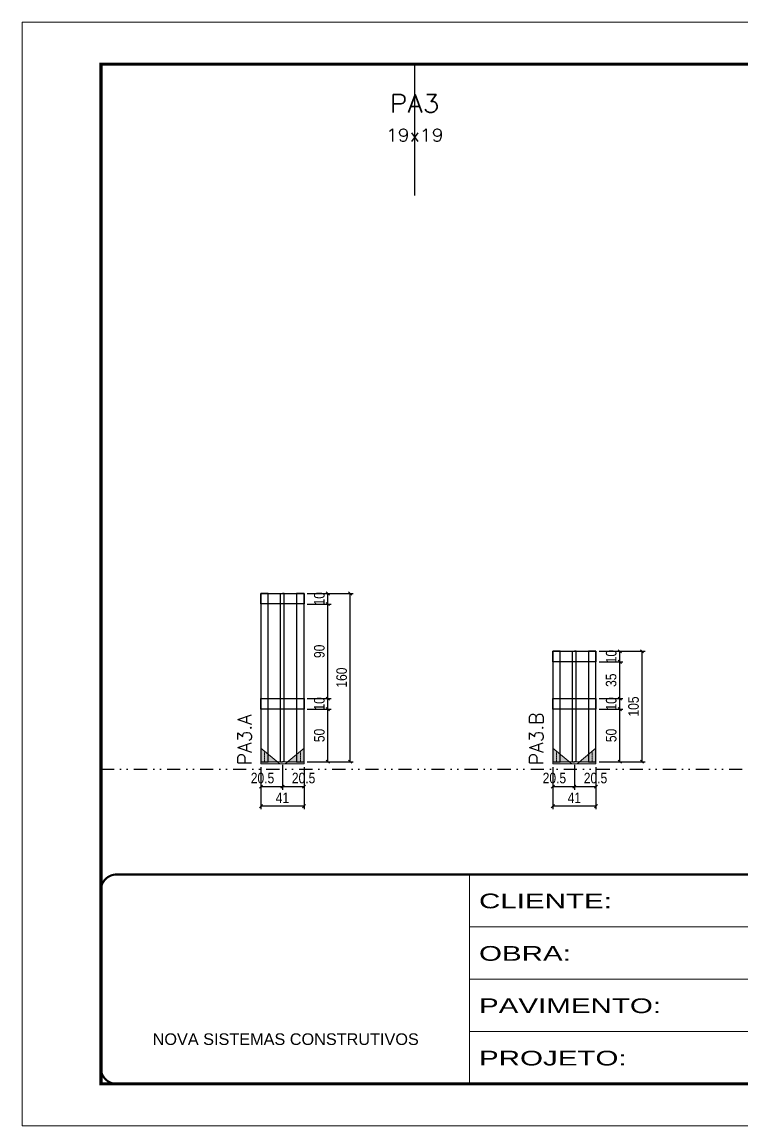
# Model space of a CAD drawing. Extents: x 14400 to 27878, y -21631 to 6985.
# Drawn here: x 15985 to 16670, y -13591 to -12541 of the extents above; entities that cross this region are included whole.
import ezdxf
from ezdxf.enums import TextEntityAlignment as Align

# ---------------------------------------------------------------- set-up
doc = ezdxf.new("R2010")
doc.units = 0
for name, pattern in [('CONTINUO', [0]), ('DASHED', [0.75, 0.5, -0.25]), ('DIVIDE2', [0.625, 0.25, -0.125, 0, -0.125, 0, -0.125]), ('HIDDEN', [0.375, 0.25, -0.125])]:
    doc.linetypes.add(name, pattern=pattern)
for name, color, linetype in [('COTA', 241, 'Continuous'), ('Nível', 160, 'Continuous'), ('SARR_2.2x10', 60, 'Continuous'), ('SARR_3.5x7', 81, 'Continuous'), ('SARR_7x7', 40, 'Continuous'), ('Texto de Titulo', 7, 'Continuous'), ('Texto Qtd Sarr', 242, 'Continuous')]:
    doc.layers.add(name, color=color, linetype=linetype)
for name, color, linetype, lineweight in [('Folhas', 255, 'Continuous', 9), ('Madeira', 126, 'Continuous', 18), ('Sarr 2.2x7', 40, 'Continuous', 9), ('SARRAFO DE PRESSAO', 251, 'DASHED', 9), ('Texto Seção', 7, 'Continuous', 15)]:
    doc.layers.add(name, color=color, linetype=linetype, lineweight=lineweight)
doc.styles.add('ARIAL', font='arial.ttf')
doc.styles.add('COTA TECNICA', font='techl___.ttf', dxfattribs={"height": 10})
doc.styles.add('REGUA-120', font='ROMANS.shx', dxfattribs={"height": 15})
doc.styles.add('ROMANS', font='romans.shx')
doc.styles.add('Tecnologia', font='')
doc.styles.get('Tecnologia').set_extended_font_data('Forgotten Futurist')
doc.dimstyles.new('PAINEL', dxfattribs={"dimtxt": 10, "dimasz": 3, "dimexe": 3, "dimexo": 3, "dimgap": 3, "dimtad": 1, "dimdec": 1, "dimzin": 12, "dimdsep": 46, "dimtxsty": 'COTA TECNICA', "dimblk1": 'OBLIQUE', "dimblk2": 'OBLIQUE', "dimsah": 1, "dimcen": 0.9, "dimclrd": 4, "dimclre": 4, "dimclrt": 240, "dimadec": 1, "dimazin": 3, "dimtfac": 1, "dimtdec": 1, "dimtmove": 0, "dimatfit": 3, "dimfxl": 1, "dimtolj": 1, "dimtzin": 12, "dimarcsym": 0})

# ---------------------------------------------------------------- blocks, each defined once
blk = doc.blocks.new('9999999999')
at = {"color": 30, "linetype": 'CONTINUO'}
for p, q in [((98564.6, 34230.2), (98564.6, 34429.4)), ((98564.6, 34379.6), (99584, 34379.6)), ((98564.6, 34329.8), (99488, 34329.8)), ((98564.6, 34280), (99488, 34280))]:
    blk.add_line(p, q, dxfattribs=at)
at = {"color": 30, "linetype": 'CONTINUO', "const_width": 2}
blk.add_lwpolyline([(99584, 34230.2), (99584, 34414.4, 0.414214), (99569, 34429.4), (98229, 34429.4, 0.414214), (98214, 34414.4), (98214, 34245.2, 0.414214), (98229, 34230.2), (99584, 34230.2)], format="xyb", dxfattribs=at)
at = {"layer": 'Folhas'}
blk.add_lwpolyline([(98139, 34190.2), (99624, 34190.2), (99624, 35240.2), (98139, 35240.2)], close=True, dxfattribs=at)
at = {"layer": 'Folhas', "color": 30, "const_width": 3}
blk.add_lwpolyline([(98214, 34230.2), (99584, 34230.2), (99584, 35200.2), (98214, 35200.2)], close=True, dxfattribs=at)
at = {"color": 7, "linetype": 'Continuous', "ltscale": 5, "style": 'ARIAL'}
blk.add_text('NOVA SISTEMAS CONSTRUTIVOS', height=11.059, dxfattribs=at).set_placement((98263.2, 34267.2))
at = {"layer": 'Folhas', "color": 7, "style": 'Tecnologia', "width": 1.5}
for s, p in [('CLIENTE:', (98573.7, 34397.2)), ('OBRA:', (98573.7, 34347.3)), ('PAVIMENTO:', (98573.7, 34297.5)), ('PROJETO:', (98573.7, 34247.7))]:
    blk.add_text(s, height=14, dxfattribs=at).set_placement(p)
blk = doc.blocks.new('titulo1')
at = {"layer": 'Defpoints', "color": 252, "linetype": 'HIDDEN', "ltscale": 2}
blk.add_line((0, 0), (0, 125), dxfattribs=at)
at = {"layer": 'Defpoints', "style": 'ROMANS', "oblique": 15}
blk.add_attdef('FOLHA', text='', height=10, dxfattribs=at).set_placement((0, 15.6), align=Align.MIDDLE_CENTER)
at = {"layer": 'Texto Qtd Sarr', "color": 3, "style": 'ROMANS', "oblique": 15}
for tag, height, p in [('TITULO', 17, (0, 71.4)), ('SEÇÃO', 12, (0, 41.5))]:
    blk.add_attdef(tag, text='', height=height, dxfattribs=at).set_placement(p, align=Align.MIDDLE_CENTER)
blk = doc.blocks.new('_Oblique')
at = {"color": 0, "linetype": 'ByBlock', "lineweight": -2}
blk.add_line((-0.5, -0.5), (0.5, 0.5), dxfattribs=at)
blk = doc.blocks.new('*D2221')
at = {"layer": 'COTA', "color": 4, "lineweight": -2, "transparency": 16777216}
for p, q in [((16489.9, -13249.8), (16489.9, -13289.9)), ((16530.9, -13249.8), (16530.9, -13289.9)), ((16530.9, -13286.9), (16489.9, -13286.9))]:
    blk.add_line(p, q, dxfattribs=at)
at = {"layer": 'Defpoints', "color": 0, "transparency": 16777216}
for p in [(16489.9, -13246.8), (16530.9, -13246.8), (16489.9, -13286.9)]:
    blk.add_point(p, dxfattribs=at)
at = {"layer": 'COTA', "color": 4, "lineweight": -2, "transparency": 16777216, "xscale": 3, "yscale": 3, "zscale": 3, "rotation": 180}
blk.add_blockref('_Oblique', (16489.9, -13286.9), dxfattribs=at)
at = {"layer": 'COTA', "color": 4, "lineweight": -2, "transparency": 16777216, "xscale": 3, "yscale": 3, "zscale": 3}
blk.add_blockref('_Oblique', (16530.9, -13286.9), dxfattribs=at)
at = {"layer": 'COTA', "color": 240, "transparency": 16777216, "insert": (16510.4, -13278.9), "char_height": 10, "attachment_point": 5, "style": 'COTA TECNICA'}
blk.add_mtext('\\A1;41', dxfattribs=at)
blk = doc.blocks.new('*D2222')
at = {"layer": 'COTA', "color": 4, "lineweight": -2, "transparency": 16777216}
for p, q in [((16533.9, -13194.6), (16556.6, -13194.6)), ((16553.6, -13244.6), (16553.6, -13194.6)), ((16533.9, -13244.6), (16556.6, -13244.6))]:
    blk.add_line(p, q, dxfattribs=at)
at = {"layer": 'Defpoints', "color": 0, "transparency": 16777216}
for p in [(16530.9, -13194.6), (16553.6, -13194.6), (16530.9, -13244.6)]:
    blk.add_point(p, dxfattribs=at)
at = {"layer": 'COTA', "color": 4, "lineweight": -2, "transparency": 16777216, "xscale": 3, "yscale": 3, "zscale": 3}
for p, rotation in [((16553.6, -13194.6), 90), ((16553.6, -13244.6), 270)]:
    blk.add_blockref('_Oblique', p, dxfattribs=dict(at, rotation=rotation))
at = {"layer": 'COTA', "color": 240, "transparency": 16777216, "insert": (16545.5, -13219.6), "char_height": 10, "attachment_point": 5, "rotation": 90, "style": 'COTA TECNICA'}
blk.add_mtext('\\A1;50', dxfattribs=at)
blk = doc.blocks.new('*D2223')
at = {"layer": 'COTA', "color": 4, "lineweight": -2, "transparency": 16777216}
for p, q in [((16533.9, -13184.6), (16556.6, -13184.6)), ((16553.6, -13194.6), (16553.6, -13184.6)), ((16533.9, -13194.6), (16556.6, -13194.6))]:
    blk.add_line(p, q, dxfattribs=at)
at = {"layer": 'Defpoints', "color": 0, "transparency": 16777216}
for p in [(16530.9, -13184.6), (16553.6, -13184.6), (16530.9, -13194.6)]:
    blk.add_point(p, dxfattribs=at)
at = {"layer": 'COTA', "color": 4, "lineweight": -2, "transparency": 16777216, "xscale": 3, "yscale": 3, "zscale": 3}
for p, rotation in [((16553.6, -13184.6), 90), ((16553.6, -13194.6), 270)]:
    blk.add_blockref('_Oblique', p, dxfattribs=dict(at, rotation=rotation))
at = {"layer": 'COTA', "color": 240, "transparency": 16777216, "insert": (16545.5, -13189.6), "char_height": 10, "attachment_point": 5, "rotation": 90, "style": 'COTA TECNICA'}
blk.add_mtext('\\A1;10', dxfattribs=at)
blk = doc.blocks.new('*D2224')
at = {"layer": 'COTA', "color": 4, "lineweight": -2, "transparency": 16777216}
for p, q in [((16533.9, -13149.6), (16556.6, -13149.6)), ((16553.6, -13184.6), (16553.6, -13149.6)), ((16533.9, -13184.6), (16556.6, -13184.6))]:
    blk.add_line(p, q, dxfattribs=at)
at = {"layer": 'Defpoints', "color": 0, "transparency": 16777216}
for p in [(16530.9, -13149.6), (16553.6, -13149.6), (16530.9, -13184.6)]:
    blk.add_point(p, dxfattribs=at)
at = {"layer": 'COTA', "color": 4, "lineweight": -2, "transparency": 16777216, "xscale": 3, "yscale": 3, "zscale": 3}
for p, rotation in [((16553.6, -13149.6), 90), ((16553.6, -13184.6), 270)]:
    blk.add_blockref('_Oblique', p, dxfattribs=dict(at, rotation=rotation))
at = {"layer": 'COTA', "color": 240, "transparency": 16777216, "insert": (16545.4, -13167.1), "char_height": 10, "attachment_point": 5, "rotation": 90, "style": 'COTA TECNICA'}
blk.add_mtext('\\A1;35', dxfattribs=at)
blk = doc.blocks.new('*D2225')
at = {"layer": 'COTA', "color": 4, "lineweight": -2, "transparency": 16777216}
for p, q in [((16533.9, -13139.6), (16556.6, -13139.6)), ((16553.6, -13149.6), (16553.6, -13139.6)), ((16533.9, -13149.6), (16556.6, -13149.6))]:
    blk.add_line(p, q, dxfattribs=at)
at = {"layer": 'Defpoints', "color": 0, "transparency": 16777216}
for p in [(16530.9, -13139.6), (16553.6, -13139.6), (16530.9, -13149.6)]:
    blk.add_point(p, dxfattribs=at)
at = {"layer": 'COTA', "color": 4, "lineweight": -2, "transparency": 16777216, "xscale": 3, "yscale": 3, "zscale": 3}
for p, rotation in [((16553.6, -13139.6), 90), ((16553.6, -13149.6), 270)]:
    blk.add_blockref('_Oblique', p, dxfattribs=dict(at, rotation=rotation))
at = {"layer": 'COTA', "color": 240, "transparency": 16777216, "insert": (16545.5, -13144.6), "char_height": 10, "attachment_point": 5, "rotation": 90, "style": 'COTA TECNICA'}
blk.add_mtext('\\A1;10', dxfattribs=at)
blk = doc.blocks.new('*D2226')
at = {"layer": 'COTA', "color": 4, "lineweight": -2, "transparency": 16777216}
for p, q in [((16533.9, -13139.6), (16577.8, -13139.6)), ((16574.8, -13244.6), (16574.8, -13139.6)), ((16533.9, -13244.6), (16577.8, -13244.6))]:
    blk.add_line(p, q, dxfattribs=at)
at = {"layer": 'Defpoints', "color": 0, "transparency": 16777216}
for p in [(16530.9, -13139.6), (16574.8, -13139.6), (16530.9, -13244.6)]:
    blk.add_point(p, dxfattribs=at)
at = {"layer": 'COTA', "color": 4, "lineweight": -2, "transparency": 16777216, "xscale": 3, "yscale": 3, "zscale": 3}
for p, rotation in [((16574.8, -13139.6), 90), ((16574.8, -13244.6), 270)]:
    blk.add_blockref('_Oblique', p, dxfattribs=dict(at, rotation=rotation))
at = {"layer": 'COTA', "color": 240, "transparency": 16777216, "insert": (16566.7, -13192.1), "char_height": 10, "attachment_point": 5, "rotation": 90, "style": 'COTA TECNICA'}
blk.add_mtext('\\A1;105', dxfattribs=at)
blk = doc.blocks.new('*D2227')
at = {"layer": 'COTA', "color": 4, "lineweight": -2, "transparency": 16777216}
for p, q in [((16489.9, -13249.8), (16489.9, -13271.3)), ((16510.4, -13247.6), (16510.4, -13271.3)), ((16489.9, -13268.3), (16510.4, -13268.3))]:
    blk.add_line(p, q, dxfattribs=at)
at = {"layer": 'Defpoints', "color": 0, "transparency": 16777216}
for p in [(16489.9, -13246.8), (16510.4, -13244.6), (16510.4, -13268.3)]:
    blk.add_point(p, dxfattribs=at)
at = {"layer": 'COTA', "color": 4, "lineweight": -2, "transparency": 16777216, "xscale": 3, "yscale": 3, "zscale": 3, "rotation": 180}
blk.add_blockref('_Oblique', (16489.9, -13268.3), dxfattribs=at)
at = {"layer": 'COTA', "color": 4, "lineweight": -2, "transparency": 16777216, "xscale": 3, "yscale": 3, "zscale": 3}
blk.add_blockref('_Oblique', (16510.4, -13268.3), dxfattribs=at)
at = {"layer": 'COTA', "color": 240, "transparency": 16777216, "insert": (16491.4, -13260.2), "char_height": 10, "attachment_point": 5, "style": 'COTA TECNICA'}
blk.add_mtext('\\A1;20.5', dxfattribs=at)
blk = doc.blocks.new('*D2228')
at = {"layer": 'COTA', "color": 4, "lineweight": -2, "transparency": 16777216}
for p, q in [((16510.4, -13247.6), (16510.4, -13271.3)), ((16530.9, -13249.8), (16530.9, -13271.3)), ((16510.4, -13268.3), (16530.9, -13268.3))]:
    blk.add_line(p, q, dxfattribs=at)
at = {"layer": 'Defpoints', "color": 0, "transparency": 16777216}
for p in [(16510.4, -13244.6), (16530.9, -13246.8), (16530.9, -13268.3)]:
    blk.add_point(p, dxfattribs=at)
at = {"layer": 'COTA', "color": 4, "lineweight": -2, "transparency": 16777216, "xscale": 3, "yscale": 3, "zscale": 3, "rotation": 180}
blk.add_blockref('_Oblique', (16510.4, -13268.3), dxfattribs=at)
at = {"layer": 'COTA', "color": 4, "lineweight": -2, "transparency": 16777216, "xscale": 3, "yscale": 3, "zscale": 3}
blk.add_blockref('_Oblique', (16530.9, -13268.3), dxfattribs=at)
at = {"layer": 'COTA', "color": 240, "transparency": 16777216, "insert": (16530.5, -13260.2), "char_height": 10, "attachment_point": 5, "style": 'COTA TECNICA'}
blk.add_mtext('\\A1;20.5', dxfattribs=at)
blk = doc.blocks.new('*D2234')
at = {"layer": 'COTA', "color": 4, "lineweight": -2, "transparency": 16777216}
for p, q in [((16212.2, -13249.8), (16212.2, -13289.9)), ((16253.2, -13249.8), (16253.2, -13289.9)), ((16253.2, -13286.9), (16212.2, -13286.9))]:
    blk.add_line(p, q, dxfattribs=at)
at = {"layer": 'Defpoints', "color": 0, "transparency": 16777216}
for p in [(16212.2, -13246.8), (16253.2, -13246.8), (16212.2, -13286.9)]:
    blk.add_point(p, dxfattribs=at)
at = {"layer": 'COTA', "color": 4, "lineweight": -2, "transparency": 16777216, "xscale": 3, "yscale": 3, "zscale": 3, "rotation": 180}
blk.add_blockref('_Oblique', (16212.2, -13286.9), dxfattribs=at)
at = {"layer": 'COTA', "color": 4, "lineweight": -2, "transparency": 16777216, "xscale": 3, "yscale": 3, "zscale": 3}
blk.add_blockref('_Oblique', (16253.2, -13286.9), dxfattribs=at)
at = {"layer": 'COTA', "color": 240, "transparency": 16777216, "insert": (16232.7, -13278.9), "char_height": 10, "attachment_point": 5, "style": 'COTA TECNICA'}
blk.add_mtext('\\A1;41', dxfattribs=at)
blk = doc.blocks.new('*D2235')
at = {"layer": 'COTA', "color": 4, "lineweight": -2, "transparency": 16777216}
for p, q in [((16256.2, -13194.6), (16278.9, -13194.6)), ((16275.9, -13244.6), (16275.9, -13194.6)), ((16256.2, -13244.6), (16278.9, -13244.6))]:
    blk.add_line(p, q, dxfattribs=at)
at = {"layer": 'Defpoints', "color": 0, "transparency": 16777216}
for p in [(16253.2, -13194.6), (16275.9, -13194.6), (16253.2, -13244.6)]:
    blk.add_point(p, dxfattribs=at)
at = {"layer": 'COTA', "color": 4, "lineweight": -2, "transparency": 16777216, "xscale": 3, "yscale": 3, "zscale": 3}
for p, rotation in [((16275.9, -13194.6), 90), ((16275.9, -13244.6), 270)]:
    blk.add_blockref('_Oblique', p, dxfattribs=dict(at, rotation=rotation))
at = {"layer": 'COTA', "color": 240, "transparency": 16777216, "insert": (16267.8, -13219.6), "char_height": 10, "attachment_point": 5, "rotation": 90, "style": 'COTA TECNICA'}
blk.add_mtext('\\A1;50', dxfattribs=at)
blk = doc.blocks.new('*D2236')
at = {"layer": 'COTA', "color": 4, "lineweight": -2, "transparency": 16777216}
for p, q in [((16256.2, -13184.6), (16278.9, -13184.6)), ((16275.9, -13194.6), (16275.9, -13184.6)), ((16256.2, -13194.6), (16278.9, -13194.6))]:
    blk.add_line(p, q, dxfattribs=at)
at = {"layer": 'Defpoints', "color": 0, "transparency": 16777216}
for p in [(16253.2, -13184.6), (16275.9, -13184.6), (16253.2, -13194.6)]:
    blk.add_point(p, dxfattribs=at)
at = {"layer": 'COTA', "color": 4, "lineweight": -2, "transparency": 16777216, "xscale": 3, "yscale": 3, "zscale": 3}
for p, rotation in [((16275.9, -13184.6), 90), ((16275.9, -13194.6), 270)]:
    blk.add_blockref('_Oblique', p, dxfattribs=dict(at, rotation=rotation))
at = {"layer": 'COTA', "color": 240, "transparency": 16777216, "insert": (16267.8, -13189.6), "char_height": 10, "attachment_point": 5, "rotation": 90, "style": 'COTA TECNICA'}
blk.add_mtext('\\A1;10', dxfattribs=at)
blk = doc.blocks.new('*D2237')
at = {"layer": 'COTA', "color": 4, "lineweight": -2, "transparency": 16777216}
for p, q in [((16256.2, -13094.6), (16278.9, -13094.6)), ((16275.9, -13184.6), (16275.9, -13094.6)), ((16256.2, -13184.6), (16278.9, -13184.6))]:
    blk.add_line(p, q, dxfattribs=at)
at = {"layer": 'Defpoints', "color": 0, "transparency": 16777216}
for p in [(16253.2, -13094.6), (16275.9, -13094.6), (16253.2, -13184.6)]:
    blk.add_point(p, dxfattribs=at)
at = {"layer": 'COTA', "color": 4, "lineweight": -2, "transparency": 16777216, "xscale": 3, "yscale": 3, "zscale": 3}
for p, rotation in [((16275.9, -13094.6), 90), ((16275.9, -13184.6), 270)]:
    blk.add_blockref('_Oblique', p, dxfattribs=dict(at, rotation=rotation))
at = {"layer": 'COTA', "color": 240, "transparency": 16777216, "insert": (16267.8, -13139.6), "char_height": 10, "attachment_point": 5, "rotation": 90, "style": 'COTA TECNICA'}
blk.add_mtext('\\A1;90', dxfattribs=at)
blk = doc.blocks.new('*D2238')
at = {"layer": 'COTA', "color": 4, "lineweight": -2, "transparency": 16777216}
for p, q in [((16256.2, -13084.6), (16278.9, -13084.6)), ((16275.9, -13094.6), (16275.9, -13084.6)), ((16256.2, -13094.6), (16278.9, -13094.6))]:
    blk.add_line(p, q, dxfattribs=at)
at = {"layer": 'Defpoints', "color": 0, "transparency": 16777216}
for p in [(16253.2, -13084.6), (16275.9, -13084.6), (16253.2, -13094.6)]:
    blk.add_point(p, dxfattribs=at)
at = {"layer": 'COTA', "color": 4, "lineweight": -2, "transparency": 16777216, "xscale": 3, "yscale": 3, "zscale": 3}
for p, rotation in [((16275.9, -13084.6), 90), ((16275.9, -13094.6), 270)]:
    blk.add_blockref('_Oblique', p, dxfattribs=dict(at, rotation=rotation))
at = {"layer": 'COTA', "color": 240, "transparency": 16777216, "insert": (16267.8, -13089.6), "char_height": 10, "attachment_point": 5, "rotation": 90, "style": 'COTA TECNICA'}
blk.add_mtext('\\A1;10', dxfattribs=at)
blk = doc.blocks.new('*D2239')
at = {"layer": 'COTA', "color": 4, "lineweight": -2, "transparency": 16777216}
for p, q in [((16256.2, -13084.6), (16300.1, -13084.6)), ((16297.1, -13244.6), (16297.1, -13084.6)), ((16256.2, -13244.6), (16300.1, -13244.6))]:
    blk.add_line(p, q, dxfattribs=at)
at = {"layer": 'Defpoints', "color": 0, "transparency": 16777216}
for p in [(16253.2, -13084.6), (16297.1, -13084.6), (16253.2, -13244.6)]:
    blk.add_point(p, dxfattribs=at)
at = {"layer": 'COTA', "color": 4, "lineweight": -2, "transparency": 16777216, "xscale": 3, "yscale": 3, "zscale": 3}
for p, rotation in [((16297.1, -13084.6), 90), ((16297.1, -13244.6), 270)]:
    blk.add_blockref('_Oblique', p, dxfattribs=dict(at, rotation=rotation))
at = {"layer": 'COTA', "color": 240, "transparency": 16777216, "insert": (16289, -13164.6), "char_height": 10, "attachment_point": 5, "rotation": 90, "style": 'COTA TECNICA'}
blk.add_mtext('\\A1;160', dxfattribs=at)
blk = doc.blocks.new('*D2240')
at = {"layer": 'COTA', "color": 4, "lineweight": -2, "transparency": 16777216}
for p, q in [((16212.2, -13249.8), (16212.2, -13271.3)), ((16232.7, -13247.6), (16232.7, -13271.3)), ((16212.2, -13268.3), (16232.7, -13268.3))]:
    blk.add_line(p, q, dxfattribs=at)
at = {"layer": 'Defpoints', "color": 0, "transparency": 16777216}
for p in [(16212.2, -13246.8), (16232.7, -13244.6), (16232.7, -13268.3)]:
    blk.add_point(p, dxfattribs=at)
at = {"layer": 'COTA', "color": 4, "lineweight": -2, "transparency": 16777216, "xscale": 3, "yscale": 3, "zscale": 3, "rotation": 180}
blk.add_blockref('_Oblique', (16212.2, -13268.3), dxfattribs=at)
at = {"layer": 'COTA', "color": 4, "lineweight": -2, "transparency": 16777216, "xscale": 3, "yscale": 3, "zscale": 3}
blk.add_blockref('_Oblique', (16232.7, -13268.3), dxfattribs=at)
at = {"layer": 'COTA', "color": 240, "transparency": 16777216, "insert": (16213.7, -13260.2), "char_height": 10, "attachment_point": 5, "style": 'COTA TECNICA'}
blk.add_mtext('\\A1;20.5', dxfattribs=at)
blk = doc.blocks.new('*D2241')
at = {"layer": 'COTA', "color": 4, "lineweight": -2, "transparency": 16777216}
for p, q in [((16232.7, -13247.6), (16232.7, -13271.3)), ((16253.2, -13249.8), (16253.2, -13271.3)), ((16232.7, -13268.3), (16253.2, -13268.3))]:
    blk.add_line(p, q, dxfattribs=at)
at = {"layer": 'Defpoints', "color": 0, "transparency": 16777216}
for p in [(16232.7, -13244.6), (16253.2, -13246.8), (16253.2, -13268.3)]:
    blk.add_point(p, dxfattribs=at)
at = {"layer": 'COTA', "color": 4, "lineweight": -2, "transparency": 16777216, "xscale": 3, "yscale": 3, "zscale": 3, "rotation": 180}
blk.add_blockref('_Oblique', (16232.7, -13268.3), dxfattribs=at)
at = {"layer": 'COTA', "color": 4, "lineweight": -2, "transparency": 16777216, "xscale": 3, "yscale": 3, "zscale": 3}
blk.add_blockref('_Oblique', (16253.2, -13268.3), dxfattribs=at)
at = {"layer": 'COTA', "color": 240, "transparency": 16777216, "insert": (16252.8, -13260.2), "char_height": 10, "attachment_point": 5, "style": 'COTA TECNICA'}
blk.add_mtext('\\A1;20.5', dxfattribs=at)

msp = doc.modelspace()

# ---------------------------------------------------------------- hatches: boundary and pattern name
at = {"layer": 'Madeira'}
h = msp.add_hatch(color=252, dxfattribs=at)
h.dxf.hatch_style = 2
h.paths.add_polyline_path([(16212.2, -13231.77), (16212.2, -13246.77), (16230.2, -13246.77)])
h = msp.add_hatch(color=252, dxfattribs=at)
h.dxf.hatch_style = 2
h.paths.add_polyline_path([(16253.2, -13231.77), (16253.2, -13246.77), (16235.2, -13246.77)])
h = msp.add_hatch(color=252, dxfattribs=at)
h.dxf.hatch_style = 2
h.paths.add_polyline_path([(16489.92, -13231.77), (16489.92, -13246.77), (16507.92, -13246.77)])
h = msp.add_hatch(color=252, dxfattribs=at)
h.dxf.hatch_style = 2
h.paths.add_polyline_path([(16530.92, -13231.77), (16530.92, -13246.77), (16512.92, -13246.77)])

# ---------------------------------------------------------------- linework, layer by layer
at = {"layer": 'Madeira', "color": 1, "linetype": 'HIDDEN'}
for p, q in [((16215.7, -13235.27), (16215.7, -13244.57)), ((16215.7, -13235.27), (16215.7, -13244.57)), ((16249.7, -13235.27), (16249.7, -13244.57)), ((16249.7, -13235.27), (16249.7, -13244.57)), ((16493.42, -13235.27), (16493.42, -13244.57)), ((16493.42, -13235.27), (16493.42, -13244.57)), ((16527.42, -13235.27), (16527.42, -13244.57)), ((16527.42, -13235.27), (16527.42, -13244.57))]:
    msp.add_line(p, q, dxfattribs=at)
at = {"layer": 'Madeira'}
for p, q in [((16212.2, -13244.57), (16212.2, -13246.77)), ((16212.2, -13244.57), (16212.2, -13246.77)), ((16212.2, -13244.57), (16212.2, -13246.77)), ((16489.92, -13244.57), (16489.92, -13246.77)), ((16489.92, -13244.57), (16489.92, -13246.77)), ((16489.92, -13244.57), (16489.92, -13246.77))]:
    msp.add_line(p, q, dxfattribs=at)
at = {"layer": 'Madeira', "color": 0}
for points in [[(16212.2, -13231.77), (16212.2, -13246.77), (16230.2, -13246.77), (16212.2, -13231.77)], [(16253.2, -13231.77), (16253.2, -13246.77), (16235.2, -13246.77), (16253.2, -13231.77)], [(16489.92, -13231.77), (16489.92, -13246.77), (16507.92, -13246.77), (16489.92, -13231.77)], [(16530.92, -13231.77), (16530.92, -13246.77), (16512.92, -13246.77), (16530.92, -13231.77)]]:
    msp.add_lwpolyline(points, dxfattribs=at)
at = {"layer": 'Nível', "color": 4, "linetype": 'DIVIDE2', "ltscale": 50}
msp.add_line((16059.97, -13251.77), (17429.97, -13251.77), dxfattribs=at)
at = {"layer": 'Sarr 2.2x7'}
for points in [[(16253.2, -13244.57), (16212.2, -13244.57), (16212.2, -13246.77), (16253.2, -13246.77)], [(16253.2, -13244.57), (16212.2, -13244.57), (16212.2, -13246.77), (16253.2, -13246.77)], [(16530.92, -13244.57), (16489.92, -13244.57), (16489.92, -13246.77), (16530.92, -13246.77)], [(16530.92, -13244.57), (16489.92, -13244.57), (16489.92, -13246.77), (16530.92, -13246.77)]]:
    msp.add_lwpolyline(points, close=True, dxfattribs=at)
at = {"layer": 'SARR_2.2x10'}
for points in [[(16212.2, -13084.57), (16253.2, -13084.57), (16253.2, -13094.57), (16212.2, -13094.57)], [(16489.92, -13139.57), (16530.92, -13139.57), (16530.92, -13149.57), (16489.92, -13149.57)], [(16212.2, -13184.57), (16253.2, -13184.57), (16253.2, -13194.57), (16212.2, -13194.57)], [(16489.92, -13184.57), (16530.92, -13184.57), (16530.92, -13194.57), (16489.92, -13194.57)]]:
    msp.add_lwpolyline(points, close=True, dxfattribs=at)
at = {"layer": 'SARR_3.5x7'}
for p, q in [((16230.95, -13244.57), (16230.95, -13084.6)), ((16230.95, -13084.6), (16232.7, -13084.6)), ((16234.45, -13084.6), (16232.7, -13084.6)), ((16234.45, -13244.57), (16234.45, -13084.6)), ((16508.67, -13244.57), (16508.67, -13139.6)), ((16508.67, -13139.6), (16510.42, -13139.6)), ((16512.17, -13139.6), (16510.42, -13139.6)), ((16512.17, -13244.57), (16512.17, -13139.6)), ((16230.95, -13244.57), (16232.7, -13244.57)), ((16234.45, -13244.57), (16232.7, -13244.57)), ((16508.67, -13244.57), (16510.42, -13244.57)), ((16512.17, -13244.57), (16510.42, -13244.57))]:
    msp.add_line(p, q, dxfattribs=at)
at = {"layer": 'SARR_7x7'}
for points in [[(16212.2, -13244.57), (16219.2, -13244.57), (16219.2, -13084.57), (16212.2, -13084.57)], [(16246.2, -13244.57), (16253.2, -13244.57), (16253.2, -13084.57), (16246.2, -13084.57)], [(16489.92, -13244.57), (16496.92, -13244.57), (16496.92, -13139.57), (16489.92, -13139.57)], [(16523.92, -13244.57), (16530.92, -13244.57), (16530.92, -13139.57), (16523.92, -13139.57)]]:
    msp.add_lwpolyline(points, close=True, dxfattribs=at)

# ---------------------------------------------------------------- block references
at = {"layer": 'SARRAFO DE PRESSAO', "color": 6, "linetype": 'ByBlock'}
msp.add_blockref('9999999999', (-82154.01, -47781.25), dxfattribs=at)
at = {"layer": 'Texto Seção'}
ref = msp.add_blockref('titulo1', (16358.48, -12706.05), dxfattribs=at)
ref.add_attrib('TITULO', 'PA3', dxfattribs={"layer": 'Texto de Titulo', "color": 7, "height": 17, "style": 'ROMANS', "width": 1.1}).set_placement((16358.48, -12618.55), align=Align.MIDDLE_CENTER)
ref.add_attrib('SEÇÃO', '19x19', dxfattribs={"layer": 'Texto de Titulo', "color": 7, "height": 12, "style": 'ROMANS', "width": 1.1}).set_placement((16358.48, -12648.55), align=Align.MIDDLE_CENTER)

# ---------------------------------------------------------------- texts
at = {"layer": 'Texto Seção', "style": 'REGUA-120'}
for s, p in [('PA3.A', (16203.12, -13247.88)), ('PA3.B', (16480.84, -13247.88))]:
    msp.add_text(s, height=13, rotation=90, dxfattribs=at).set_placement(p)

# ---------------------------------------------------------------- dimensions: what is measured, and where the dimension line sits
at = {"layer": 'COTA'}
for base, p1, p2, picture, middle in [((16275.89, -13084.57), (16253.2, -13094.57), (16253.2, -13084.57), '*D2238', (16275.89, -13089.57)), ((16297.11, -13084.57), (16253.2, -13244.61), (16253.2, -13084.57), '*D2239', (16297.11, -13164.59)), ((16553.62, -13139.57), (16530.92, -13149.57), (16530.92, -13139.57), '*D2225', (16553.62, -13144.57)), ((16574.84, -13139.57), (16530.92, -13244.61), (16530.92, -13139.57), '*D2226', (16574.84, -13192.09)), ((16275.89, -13184.57), (16253.2, -13194.57), (16253.2, -13184.57), '*D2236', (16275.89, -13189.57)), ((16553.62, -13184.57), (16530.92, -13194.57), (16530.92, -13184.57), '*D2223', (16553.62, -13189.57))]:
    dim = msp.add_linear_dim(base=base, p1=p1, p2=p2, angle=90, dimstyle='PAINEL', override={"dimtmove": 1}, dxfattribs=at)
    dim.commit()
    dim.dimension.update_dxf_attribs({"geometry": picture, "text_midpoint": middle, "dimtype": 160})
for base, p1, p2, angle, picture, middle in [((16275.89, -13094.57), (16253.2, -13184.57), (16253.2, -13094.57), 90, '*D2237', (16267.76, -13139.57)), ((16553.62, -13149.57), (16530.92, -13184.57), (16530.92, -13149.57), 90, '*D2224', (16545.4, -13167.07)), ((16275.89, -13194.57), (16253.2, -13244.57), (16253.2, -13194.57), 90, '*D2235', (16267.78, -13219.57)), ((16553.62, -13194.57), (16530.92, -13244.57), (16530.92, -13194.57), 90, '*D2222', (16545.51, -13219.57)), ((16212.2, -13286.94), (16253.2, -13246.77), (16212.2, -13246.77), 180, '*D2234', (16232.7, -13278.87)), ((16489.92, -13286.94), (16530.92, -13246.77), (16489.92, -13246.77), 180, '*D2221', (16510.42, -13278.87))]:
    dim = msp.add_linear_dim(base=base, p1=p1, p2=p2, angle=angle, dimstyle='PAINEL', override={"dimtmove": 1}, dxfattribs=at)
    dim.commit()
    dim.dimension.update_dxf_attribs({"geometry": picture, "text_midpoint": middle})
for base, p1, p2, picture, middle in [((16232.7, -13268.27), (16212.2, -13246.77), (16232.7, -13244.57), '*D2240', (16213.7, -13268.27)), ((16253.2, -13268.27), (16232.7, -13244.57), (16253.2, -13246.77), '*D2241', (16252.79, -13268.27)), ((16510.42, -13268.27), (16489.92, -13246.77), (16510.42, -13244.57), '*D2227', (16491.42, -13268.27)), ((16530.92, -13268.27), (16510.42, -13244.57), (16530.92, -13246.77), '*D2228', (16530.52, -13268.27))]:
    dim = msp.add_linear_dim(base=base, p1=p1, p2=p2, dimstyle='PAINEL', override={"dimtmove": 1}, dxfattribs=at)
    dim.commit()
    dim.dimension.update_dxf_attribs({"geometry": picture, "text_midpoint": middle, "dimtype": 160})

doc.saveas('drawing.dxf')
